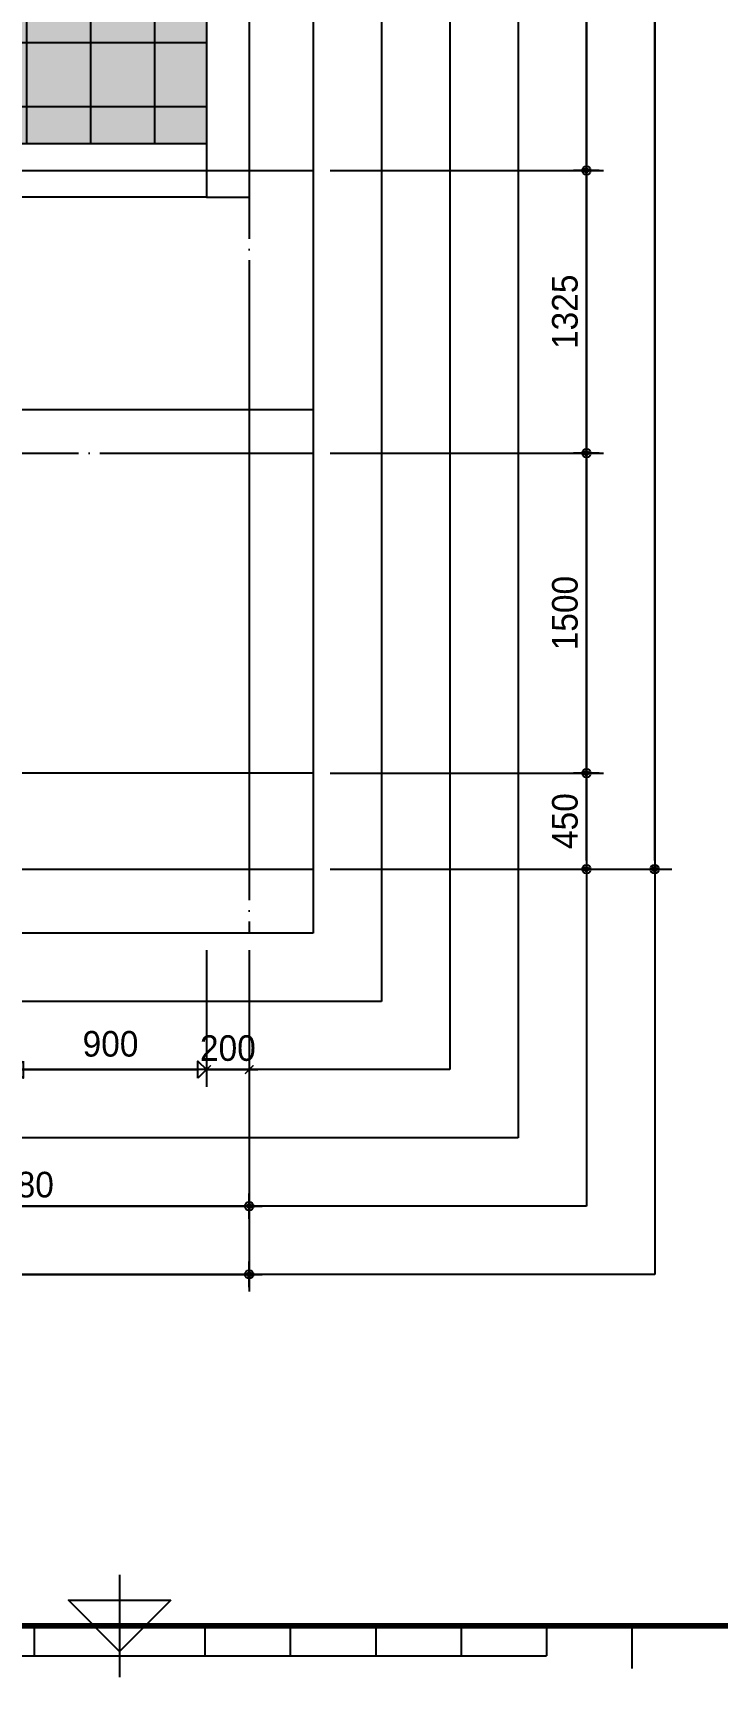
# Model space of a CAD drawing. Header units: millimetres. Extents: x -24416 to 92204, y -190080 to 23760.
# Drawn here: x 16434 to 19640, y -23320 to -15612 of the extents above; entities that cross this region are included whole.
import ezdxf

# ---------------------------------------------------------------- set-up
doc = ezdxf.new("R2010")
doc.units = ezdxf.units.MM
doc.header["$LTSCALE"] = 50
doc.linetypes.add('AUDIT_D_220706163347-0', pattern=[0])
doc.linetypes.add('CEN', pattern=[62, 60, -1, 0, -1])
doc.layers.get('defpoints').update_dxf_attribs({"color": 139})
for name, color, linetype in [('AA-BORD-FORM', 7, 'Continuous'), ('AA-XXXX-DIMS', 7, 'Continuous'), ('AA-단열-바닥-욕실', 30, 'Continuous'), ('ARDM', 7, 'Continuous'), ('CEN_CON', 1, 'CEN'), ('CEN_WALL', 12, 'CEN'), ('CONC', 2, 'Continuous'), ('DIM', 7, 'AUDIT_D_220706163347-0'), ('ELE3_CON', 7, 'Continuous'), ('ETC', 6, 'Continuous'), ('바닥타일', 8, 'Continuous')]:
    doc.layers.add(name, color=color, linetype=linetype)
doc.layers.add('AA-CEN', color=1, linetype='CEN', plot=False)
doc.layers.add('MC', color=135, linetype='Continuous', plot=False)
doc.styles.add('HAUD01', font='Dotum.ttf')
doc.styles.add('맑은고딕', font='malgun.ttf', dxfattribs={"width": 0.9})
doc.dimstyles.new('DIM_40', dxfattribs={"dimscale": 40, "dimtxt": 3, "dimasz": 1, "dimexe": 2, "dimexo": 2, "dimgap": 1, "dimtad": 1, "dimdec": 0, "dimzin": 0, "dimdsep": 46, "dimtxsty": '맑은고딕', "dimblk1": 'DIMDOT', "dimblk2": 'DIMDOT', "dimsah": 1, "dimcen": 0.09, "dimdle": 2, "dimclrd": 7, "dimclre": 7, "dimclrt": 3, "dimadec": 0, "dimazin": 0, "dimtfac": 1, "dimtdec": 0, "dimtix": 1, "dimtmove": 2, "dimatfit": 3, "dimldrblk": 'DIMDOT', "dimfxl": 2, "dimtolj": 1, "dimtzin": 0, "dimarcsym": 0})
doc.dimstyles.new('MCDIM_40', dxfattribs={"dimscale": 40, "dimtxt": 3, "dimasz": 1, "dimexe": 2, "dimexo": 2, "dimgap": 1, "dimtad": 1, "dimdec": 0, "dimzin": 0, "dimdsep": 46, "dimtxsty": '맑은고딕', "dimblk1": 'ARCHTICK', "dimblk2": 'ARCHTICK', "dimsah": 1, "dimcen": 0.09, "dimdle": 2, "dimclrd": 7, "dimclre": 7, "dimclrt": 3, "dimadec": 0, "dimazin": 0, "dimtfac": 1, "dimtdec": 0, "dimtix": 1, "dimtmove": 2, "dimatfit": 3, "dimldrblk": 'ARCHTICK', "dimfxl": 1, "dimtolj": 1, "dimtzin": 0, "dimarcsym": 0})
doc.dimstyles.new('외부80-WIN', dxfattribs={"dimscale": 40, "dimtxt": 3, "dimasz": 1, "dimexe": 2, "dimexo": 2.5, "dimgap": 1.5, "dimtad": 1, "dimdec": 0, "dimzin": 0, "dimdsep": 46, "dimtxsty": '맑은고딕', "dimblk": 'DO2-2', "dimblk1": 'DO2-2', "dimblk2": 'DIMDOT', "dimcen": 0.09, "dimdle": 2, "dimclrd": 7, "dimclre": 7, "dimclrt": 3, "dimadec": 0, "dimazin": 0, "dimtfac": 1, "dimtdec": 0, "dimtix": 1, "dimtmove": 2, "dimatfit": 3, "dimldrblk": 'DO2-2', "dimfxl": 1, "dimtolj": 1, "dimtzin": 0, "dimarcsym": 0})

# ---------------------------------------------------------------- blocks, each defined once
blk = doc.blocks.new('U-76B(기본)', base_point=(218292.1, 9215.4))
at = {"layer": '바닥타일'}
h = blk.add_hatch(dxfattribs=at)
h.set_pattern_fill('_USER', color=256, scale=300, double=1, pattern_type=0)
h.set_pattern_definition([(270, (218942.12, 17495.4), (300, -6e-14), []), (360, (218942.12, 17495.4), (0, 300), [])])
h.paths.add_polyline_path([(207312.1, 9415.4), (207312.1, 11205.4), (210382.1, 11205.4), (210382.1, 12175.4), (218942.1, 12175.4), (218942.1, 11250.4), (212802.1, 11250.4), (212802.1, 9415.4), (210192.1, 9415.4), (210192.1, 10285.4), (208862.1, 10285.4), (208862.1, 9415.4)])
at = {"layer": 'CEN_CON'}
for p, q in [((203912.1, 19750.4), (203912.1, 8915.4)), ((204362.1, 8915.4), (204362.1, 15905.4)), ((207187.1, 11695.4), (207187.1, 8915.4)), ((219167.1, 9215.4), (203612.1, 9215.4))]:
    blk.add_line(p, q, dxfattribs=at)
at = {"layer": 'CEN_WALL'}
blk.add_line((205862.1, 16115.4), (205862.1, 8915.4), dxfattribs=at)
at = {"layer": 'CONC'}
for p, q in [((207062.1, 9415.4), (207062.1, 9215.4)), ((210712.1, 9415.4), (207062.1, 9415.4)), ((210712.1, 9215.4), (207062.1, 9215.4))]:
    blk.add_line(p, q, dxfattribs=at)
at = {"layer": 'ELE3_CON'}
for p, q in [((207062.1, 9415.4), (207062.1, 10315.4)), ((207312.1, 9415.4), (207312.1, 10315.4))]:
    blk.add_line(p, q, dxfattribs=at)
at = {"layer": 'MC'}
blk.add_line((206067.1, 16115.4), (206067.1, 8915.4), dxfattribs=at)
blk = doc.blocks.new('XR-FORM 청주월명')
at = {"layer": 'AA-BORD-FORM', "color": 2}
for p, q in [((421, 23), (421, 11)), ((411, 17), (411, 13.5)), ((431, 17), (431, 13.5)), ((441, 17), (441, 13.5)), ((451, 17), (451, 13.5)), ((461, 17), (461, 13.5)), ((471, 17), (471, 13.5)), ((481, 17), (481, 12)), ((371, 13.5), (471, 13.5))]:
    blk.add_line(p, q, dxfattribs=at)
at = {"layer": 'AA-BORD-FORM', "color": 2, "const_width": 0.682}
blk.add_lwpolyline([(21, 17), (21, 577), (821, 577), (821, 17)], close=True, dxfattribs=at)
at = {"layer": 'AA-BORD-FORM', "color": 2}
blk.add_lwpolyline([(427, 20), (421, 14), (415, 20)], close=True, dxfattribs=at)
blk = doc.blocks.new('A$C1CAF0AFA')
at = {"layer": 'ETC'}
h = blk.add_hatch(dxfattribs=at)
h.set_pattern_fill('CROSS', color=256, scale=10, angle=45)
h.set_pattern_definition([(45, (126668.12, -23760), (7e-15, 89.80256), [31.75, -95.25]), (135, (126690.57, -23760), (-89.80256, 7e-15), [31.75, -95.25])])
h.paths.add_polyline_path([(8987.4, -43092.1), (8987.4, -41802.1), (11047.4, -41802.1), (11047.4, -41537.1), (15257.4, -41537.1), (15257.4, -42642.1), (10607.4, -42642.1), (10607.4, -43092.1)])
h.paths.add_polyline_path([(8857.4, -43092.1), (7207.4, -43092.1), (7207.4, -41802.1), (8857.4, -41802.1)])
h.paths.add_polyline_path([(14487.4, -28262.1), (15412.4, -28262.1), (15412.4, -34402.1), (17247.4, -34402.1), (17247.4, -37012.1), (16377.4, -37012.1), (16377.4, -38392.1), (17247.4, -38392.1), (17247.4, -39892.1), (15457.4, -39892.1), (15457.4, -36822.1), (14487.4, -36822.1)])
at = {"layer": 'AA-CEN'}
blk.add_lwpolyline([(14487.4, -28262.1), (15412.4, -28262.1), (15412.4, -34402.1), (17247.4, -34402.1), (17247.4, -37012.1), (16377.4, -37012.1), (16377.4, -38392.1), (17247.4, -38392.1), (17247.4, -39892.1), (15457.4, -39892.1), (15457.4, -36822.1), (14487.4, -36822.1)], close=True, dxfattribs=at)
blk = doc.blocks.new('DIMDOT')
at = {"layer": 'AA-XXXX-DIMS'}
for p, q in [((-1.5, 0), (1.5, 0)), ((0, -1.5), (0, 1.5))]:
    blk.add_line(p, q, dxfattribs=at)
for radius in [0.5, 0.25]:
    blk.add_circle((0, 0), radius, dxfattribs=at)
blk = doc.blocks.new('*D854')
at = {"layer": 'defpoints', "color": 0, "transparency": 16777216}
for p in [(9999.2, -43592.1), (20534.2, -43592.1), (20534.2, -45192.1)]:
    blk.add_point(p, dxfattribs=at)
at = {"layer": 'DIM', "color": 7, "lineweight": -2, "transparency": 16777216}
for p, q in [((9999.2, -43672.1), (9999.2, -45272.1)), ((20534.2, -43672.1), (20534.2, -45272.1)), ((10039.2, -45192.1), (20494.2, -45192.1))]:
    blk.add_line(p, q, dxfattribs=at)
at = {"layer": 'DIM', "color": 7, "lineweight": -2, "transparency": 16777216, "xscale": 40, "yscale": 40, "zscale": 40, "rotation": 180}
blk.add_blockref('DIMDOT', (9999.2, -45192.1), dxfattribs=at)
at = {"layer": 'DIM', "color": 7, "lineweight": -2, "transparency": 16777216, "xscale": 40, "yscale": 40, "zscale": 40}
blk.add_blockref('DIMDOT', (20534.2, -45192.1), dxfattribs=at)
at = {"layer": 'DIM', "color": 3, "transparency": 16777216, "insert": (15266.7, -45092), "char_height": 120, "attachment_point": 5, "style": 'HAUD01'}
blk.add_mtext('\\A1;10535', dxfattribs=at)
blk = doc.blocks.new('*D857')
at = {"layer": 'defpoints', "color": 0, "transparency": 16777216}
for p in [(18354.2, -43592.1), (20534.2, -43592.1), (20534.2, -44872.1)]:
    blk.add_point(p, dxfattribs=at)
at = {"layer": 'DIM', "color": 7, "lineweight": -2, "transparency": 16777216}
for p, q in [((18354.2, -43672.1), (18354.2, -44952.1)), ((20534.2, -43672.1), (20534.2, -44952.1)), ((18394.2, -44872.1), (20494.2, -44872.1))]:
    blk.add_line(p, q, dxfattribs=at)
at = {"layer": 'DIM', "color": 7, "lineweight": -2, "transparency": 16777216, "xscale": 40, "yscale": 40, "zscale": 40, "rotation": 180}
blk.add_blockref('DIMDOT', (18354.2, -44872.1), dxfattribs=at)
at = {"layer": 'DIM', "color": 7, "lineweight": -2, "transparency": 16777216, "xscale": 40, "yscale": 40, "zscale": 40}
blk.add_blockref('DIMDOT', (20534.2, -44872.1), dxfattribs=at)
at = {"layer": 'DIM', "color": 3, "transparency": 16777216, "insert": (19444.2, -44772), "char_height": 120, "attachment_point": 5, "style": 'HAUD01'}
blk.add_mtext('\\A1;2180', dxfattribs=at)
blk = doc.blocks.new('*D47')
at = {"layer": 'defpoints', "color": 0, "transparency": 16777216}
for p in [(20834.2, -28137.1), (22434.2, -28137.1), (20834.2, -43292.1)]:
    blk.add_point(p, dxfattribs=at)
at = {"layer": 'DIM', "color": 7, "lineweight": -2, "transparency": 16777216}
for p, q in [((20914.2, -28137.1), (22514.2, -28137.1)), ((22434.2, -43252.1), (22434.2, -28177.1)), ((20914.2, -43292.1), (22514.2, -43292.1))]:
    blk.add_line(p, q, dxfattribs=at)
at = {"layer": 'DIM', "color": 7, "lineweight": -2, "transparency": 16777216, "xscale": 40, "yscale": 40, "zscale": 40}
for p, rotation in [((22434.2, -28137.1), 90), ((22434.2, -43292.1), 270)]:
    blk.add_blockref('DIMDOT', p, dxfattribs=dict(at, rotation=rotation))
at = {"layer": 'DIM', "color": 3, "transparency": 16777216, "insert": (22331.9, -34679.6), "char_height": 120, "attachment_point": 5, "rotation": 90, "style": 'HAUD01'}
blk.add_mtext('\\A1;15155', dxfattribs=at)
blk = doc.blocks.new('*D48')
at = {"layer": 'defpoints', "color": 0, "transparency": 16777216}
for p in [(20834.2, -41342.1), (22114.2, -41342.1), (20834.2, -42842.1)]:
    blk.add_point(p, dxfattribs=at)
at = {"layer": 'DIM', "color": 7, "lineweight": -2, "transparency": 16777216}
for p, q in [((20914.2, -41342.1), (22194.2, -41342.1)), ((22114.2, -42802.1), (22114.2, -41382.1)), ((20914.2, -42842.1), (22194.2, -42842.1))]:
    blk.add_line(p, q, dxfattribs=at)
at = {"layer": 'DIM', "color": 7, "lineweight": -2, "transparency": 16777216, "xscale": 40, "yscale": 40, "zscale": 40}
for p, rotation in [((22114.2, -41342.1), 90), ((22114.2, -42842.1), 270)]:
    blk.add_blockref('DIMDOT', p, dxfattribs=dict(at, rotation=rotation))
at = {"layer": 'DIM', "color": 3, "transparency": 16777216, "insert": (22014.1, -42092.1), "char_height": 120, "attachment_point": 5, "rotation": 90, "style": 'HAUD01'}
blk.add_mtext('\\A1;1500', dxfattribs=at)
blk = doc.blocks.new('*D49')
at = {"layer": 'defpoints', "color": 0, "transparency": 16777216}
for p in [(20834.2, -40017.1), (22114.2, -40017.1), (20834.2, -41342.1)]:
    blk.add_point(p, dxfattribs=at)
at = {"layer": 'DIM', "color": 7, "lineweight": -2, "transparency": 16777216}
for p, q in [((20914.2, -40017.1), (22194.2, -40017.1)), ((22114.2, -41302.1), (22114.2, -40057.1)), ((20914.2, -41342.1), (22194.2, -41342.1))]:
    blk.add_line(p, q, dxfattribs=at)
at = {"layer": 'DIM', "color": 7, "lineweight": -2, "transparency": 16777216, "xscale": 40, "yscale": 40, "zscale": 40}
for p, rotation in [((22114.2, -40017.1), 90), ((22114.2, -41342.1), 270)]:
    blk.add_blockref('DIMDOT', p, dxfattribs=dict(at, rotation=rotation))
at = {"layer": 'DIM', "color": 3, "transparency": 16777216, "insert": (22014.1, -40679.6), "char_height": 120, "attachment_point": 5, "rotation": 90, "style": 'HAUD01'}
blk.add_mtext('\\A1;1325', dxfattribs=at)
blk = doc.blocks.new('*D54')
at = {"layer": 'defpoints', "color": 0, "transparency": 16777216}
for p in [(20834.2, -37077.1), (22114.2, -37077.1), (20834.2, -40017.1)]:
    blk.add_point(p, dxfattribs=at)
at = {"layer": 'DIM', "color": 7, "lineweight": -2, "transparency": 16777216}
for p, q in [((20914.2, -37077.1), (22194.2, -37077.1)), ((22114.2, -39977.1), (22114.2, -37117.1)), ((20914.2, -40017.1), (22194.2, -40017.1))]:
    blk.add_line(p, q, dxfattribs=at)
at = {"layer": 'DIM', "color": 7, "lineweight": -2, "transparency": 16777216, "xscale": 40, "yscale": 40, "zscale": 40}
for p, rotation in [((22114.2, -37077.1), 90), ((22114.2, -40017.1), 270)]:
    blk.add_blockref('DIMDOT', p, dxfattribs=dict(at, rotation=rotation))
at = {"layer": 'DIM', "color": 3, "transparency": 16777216, "insert": (22014.1, -38547.1), "char_height": 120, "attachment_point": 5, "rotation": 90, "style": 'HAUD01'}
blk.add_mtext('\\A1;2940', dxfattribs=at)
blk = doc.blocks.new('DO2-2')
at = {"layer": 'ARDM'}
blk.add_line((0, 0), (-2, 0), dxfattribs=at)
blk.add_lwpolyline([(-1, -1), (-1, 1), (0, 0)], close=True, dxfattribs=at)
blk = doc.blocks.new('*D71')
at = {"layer": 'defpoints', "color": 0, "transparency": 16777216}
for p in [(19434.2, -43592.1), (20334.2, -43592.1), (20334.2, -44232.1)]:
    blk.add_point(p, dxfattribs=at)
at = {"layer": 'DIM', "color": 7, "lineweight": -2, "transparency": 16777216}
for p, q in [((19434.2, -43692.1), (19434.2, -44312.1)), ((20334.2, -43692.1), (20334.2, -44312.1)), ((19474.2, -44232.1), (20294.2, -44232.1))]:
    blk.add_line(p, q, dxfattribs=at)
at = {"layer": 'DIM', "color": 7, "lineweight": -2, "transparency": 16777216, "xscale": 40, "yscale": 40, "zscale": 40, "rotation": 180}
blk.add_blockref('DO2-2', (19434.2, -44232.1), dxfattribs=at)
at = {"layer": 'DIM', "color": 7, "lineweight": -2, "transparency": 16777216, "xscale": 40, "yscale": 40, "zscale": 40}
blk.add_blockref('DO2-2', (20334.2, -44232.1), dxfattribs=at)
at = {"layer": 'DIM', "color": 3, "transparency": 16777216, "insert": (19884.2, -44112), "char_height": 120, "attachment_point": 5, "style": 'HAUD01'}
blk.add_mtext('\\A1;900', dxfattribs=at)
blk = doc.blocks.new('_ArchTick')
at = {"color": 0, "linetype": 'ByBlock', "const_width": 0.15}
blk.add_lwpolyline([(-0.5, -0.5), (0.5, 0.5)], dxfattribs=at)
blk = doc.blocks.new('*D72')
at = {"layer": 'defpoints', "color": 0, "transparency": 16777216}
for p in [(20334.2, -43592.1), (20534.2, -43592.1), (20534.2, -44232.1)]:
    blk.add_point(p, dxfattribs=at)
at = {"layer": 'DIM', "color": 7, "lineweight": -2, "transparency": 16777216}
for p, q in [((20334.2, -43672.1), (20334.2, -44312.1)), ((20534.2, -43672.1), (20534.2, -44312.1)), ((20334.2, -44232.1), (20294.2, -44232.1)), ((20334.2, -44232.1), (20534.2, -44232.1)), ((20534.2, -44232.1), (20574.2, -44232.1))]:
    blk.add_line(p, q, dxfattribs=at)
at = {"layer": 'DIM', "color": 7, "lineweight": -2, "transparency": 16777216, "xscale": 40, "yscale": 40, "zscale": 40}
blk.add_blockref('_ArchTick', (20334.2, -44232.1), dxfattribs=at)
at = {"layer": 'DIM', "color": 7, "lineweight": -2, "transparency": 16777216, "xscale": 40, "yscale": 40, "zscale": 40, "rotation": 180}
blk.add_blockref('_ArchTick', (20534.2, -44232.1), dxfattribs=at)
at = {"layer": 'DIM', "color": 3, "transparency": 16777216, "insert": (20434.2, -44132), "char_height": 120, "attachment_point": 5, "style": 'HAUD01'}
blk.add_mtext('\\A1;200', dxfattribs=at)
blk = doc.blocks.new('*D78')
at = {"layer": 'defpoints', "color": 0, "transparency": 16777216}
for p in [(20834.2, -42842.1), (22114.2, -42842.1), (20834.2, -43292.1)]:
    blk.add_point(p, dxfattribs=at)
at = {"layer": 'DIM', "color": 7, "lineweight": -2, "transparency": 16777216}
for p, q in [((20914.2, -42842.1), (22194.2, -42842.1)), ((22114.2, -43252.1), (22114.2, -42882.1)), ((20914.2, -43292.1), (22194.2, -43292.1))]:
    blk.add_line(p, q, dxfattribs=at)
at = {"layer": 'DIM', "color": 7, "lineweight": -2, "transparency": 16777216, "xscale": 40, "yscale": 40, "zscale": 40}
for p, rotation in [((22114.2, -42842.1), 90), ((22114.2, -43292.1), 270)]:
    blk.add_blockref('DIMDOT', p, dxfattribs=dict(at, rotation=rotation))
at = {"layer": 'DIM', "color": 3, "transparency": 16777216, "insert": (22014.1, -43067.1), "char_height": 120, "attachment_point": 5, "rotation": 90, "style": 'HAUD01'}
blk.add_mtext('\\A1;450', dxfattribs=at)
blk = doc.blocks.new('DIM-1108')
at = {"layer": 'DIM'}
dim = blk.add_linear_dim(base=(22434.2, -28137.1), p1=(20834.2, -43292.1), p2=(20834.2, -28137.1), angle=270, dimstyle='DIM_40', override={"dimscale": 40, "dimtxsty": 'HAUD01'}, dxfattribs=at)
dim.commit()
dim.dimension.update_dxf_attribs({"geometry": '*D47', "text_midpoint": (22331.9, -34679.6), "dimtype": 128})
for base, p1, p2, angle, dimstyle, override, picture, middle in [((22114.2, -37077.1), (20834.2, -40017.1), (20834.2, -37077.1), 270, 'DIM_40', {"dimscale": 40, "dimtxsty": 'HAUD01'}, '*D54', (22014.1, -38547.1)), ((22114.2, -40017.1), (20834.2, -41342.1), (20834.2, -40017.1), 270, 'DIM_40', {"dimscale": 40, "dimtxsty": 'HAUD01'}, '*D49', (22014.1, -40679.6)), ((22114.2, -41342.1), (20834.2, -42842.1), (20834.2, -41342.1), 270, 'DIM_40', {"dimscale": 40, "dimtxsty": 'HAUD01'}, '*D48', (22014.1, -42092.1)), ((22114.2, -42842.1), (20834.2, -43292.1), (20834.2, -42842.1), 270, 'DIM_40', {"dimscale": 40, "dimtxsty": 'HAUD01'}, '*D78', (22014.1, -43067.1)), ((20534.2, -45192.1), (9999.2, -43592.1), (20534.2, -43592.1), 180, 'DIM_40', {"dimscale": 40, "dimtxsty": 'HAUD01'}, '*D854', (15266.7, -45092)), ((20534.2, -44872.1), (18354.2, -43592.1), (20534.2, -43592.1), 180, 'DIM_40', {"dimscale": 40, "dimtxsty": 'HAUD01'}, '*D857', (19444.2, -44772)), ((20334.2, -44232.1), (19434.2, -43592.1), (20334.2, -43592.1), 180, '외부80-WIN', {"dimtxsty": 'HAUD01'}, '*D71', (19884.2, -44112)), ((20534.2, -44232.1), (20334.2, -43592.1), (20534.2, -43592.1), 180, 'MCDIM_40', {"dimtxsty": 'HAUD01'}, '*D72', (20434.2, -44132))]:
    dim = blk.add_linear_dim(base=base, p1=p1, p2=p2, angle=angle, dimstyle=dimstyle, override=override, dxfattribs=at)
    dim.commit()
    dim.dimension.update_dxf_attribs({"geometry": picture, "text_midpoint": middle})

msp = doc.modelspace()

# ---------------------------------------------------------------- linework, layer by layer
at = {"layer": 'defpoints'}
for points in [[(19347.4, -21432.1), (3907.3, -21432.1), (3907.3, -1905.5), (19347.4, -1905.5)], [(19027.4, -21112.1), (4227.3, -21112.1), (4227.3, -2225.5), (19027.4, -2225.5)], [(18707.4, -20792.1), (4547.3, -20792.1), (4547.3, -2545.5), (18707.4, -2545.5)], [(18387.4, -20472.1), (4867.3, -20472.1), (4867.3, -2865.5), (18387.4, -2865.5)], [(18067.4, -20152.1), (5187.3, -20152.1), (5187.3, -3185.5), (18067.4, -3185.5)], [(17747.4, -19832.1), (5507.3, -19832.1), (5507.3, -3505.5), (17747.4, -3505.5)]]:
    msp.add_lwpolyline(points, close=True, dxfattribs=at)

# ---------------------------------------------------------------- block references
msp.add_blockref('DIM-1108', (-3086.8, 23760))
at = {"xscale": 40, "yscale": 40, "zscale": 40}
msp.add_blockref('XR-FORM 청주월명', (0, -23760), dxfattribs=at)
at = {"rotation": 90}
msp.add_blockref('U-76B(기본)', (17447.4, -5152.1), dxfattribs=at)
at = {"layer": 'AA-단열-바닥-욕실'}
msp.add_blockref('A$C1CAF0AFA', (0, 23760), dxfattribs=at)

doc.saveas('drawing.dxf')
